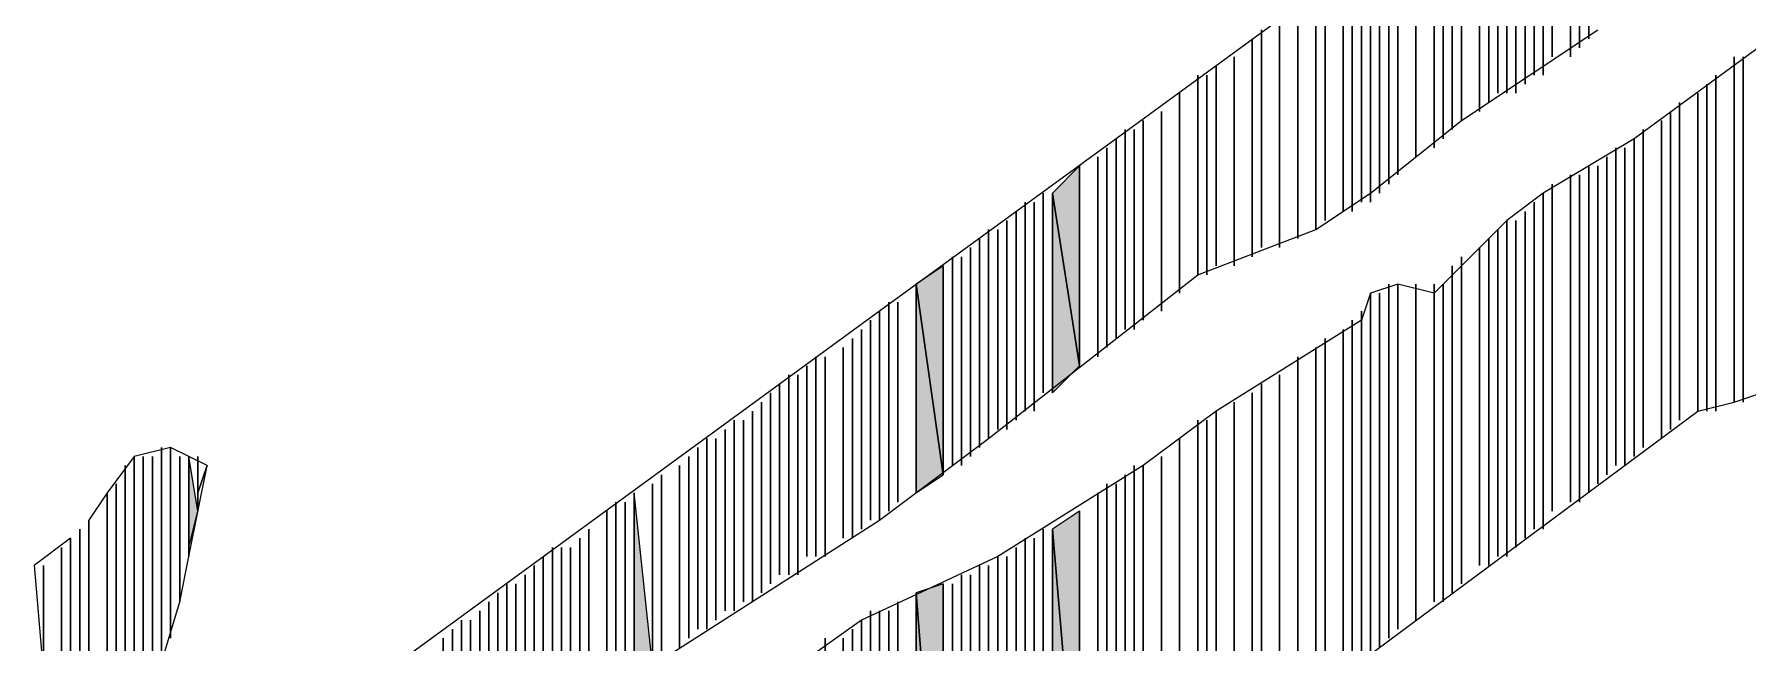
# Model space of a CAD drawing. Header units: millimetres. Extents: x -30643 to 86172, y -19411 to 63186.
# Drawn here: x 82872.1 to 83004.8, y -1629.8 to -1582.6 of the extents above; entities that cross this region are included whole.
import ezdxf

# ---------------------------------------------------------------- set-up
doc = ezdxf.new("R2010")
doc.units = ezdxf.units.MM

msp = doc.modelspace()

# ---------------------------------------------------------------- hatches: boundary and pattern name
h = msp.add_hatch(color=0)
h.dxf.hatch_style = 2
h.paths.add_polyline_path([(82953.03, -1608.29), (82953.03, -1592.81), (82950.92, -1594.92)])
h = msp.add_hatch(color=0)
h.dxf.hatch_style = 2
h.paths.add_polyline_path([(82950.92, -1610.4), (82953.03, -1608.29), (82950.92, -1594.92)])
h = msp.add_hatch(color=0)
h.dxf.hatch_style = 2
h.paths.add_polyline_path([(82942.48, -1616.74), (82942.48, -1600.55), (82940.37, -1601.96)])
h = msp.add_hatch(color=0)
h.dxf.hatch_style = 2
h.paths.add_polyline_path([(82940.37, -1618.14), (82942.48, -1616.74), (82940.37, -1601.96)])
h = msp.add_hatch(color=0)
h.dxf.hatch_style = 2
h.paths.add_polyline_path([(82881.96, -1632.92), (82881.96, -1630.11), (82881.96, -1615.33)])
h = msp.add_hatch(color=0)
h.dxf.hatch_style = 2
h.paths.add_polyline_path([(82882.66, -1629.4), (82882.66, -1626.59), (82882.66, -1614.63)])
h = msp.add_hatch(color=0)
h.dxf.hatch_style = 2
h.paths.add_polyline_path([(82883.37, -1626.59), (82883.37, -1624.48), (82883.37, -1615.33)])
h = msp.add_hatch(color=0)
h.dxf.hatch_style = 2
h.paths.add_polyline_path([(82884.07, -1622.37), (82884.77, -1619.55), (82884.07, -1615.33)])
h = msp.add_hatch(color=0)
h.dxf.hatch_style = 2
h.paths.add_polyline_path([(82918.55, -1633.62), (82919.96, -1631.51), (82918.55, -1618.14)])
h = msp.add_hatch(color=0)
h.dxf.hatch_style = 2
h.paths.add_polyline_path([(82953.03, -1645.59), (82953.03, -1619.55), (82950.92, -1620.96)])
h = msp.add_hatch(color=0)
h.dxf.hatch_style = 2
h.paths.add_polyline_path([(82950.92, -1646.99), (82953.03, -1645.59), (82950.92, -1620.96)])
h = msp.add_hatch(color=0)
h.dxf.hatch_style = 2
h.paths.add_polyline_path([(82942.48, -1652.62), (82942.48, -1625.18), (82940.37, -1625.88)])
h = msp.add_hatch(color=0)
h.dxf.hatch_style = 2
h.paths.add_polyline_path([(82940.37, -1654.03), (82942.48, -1652.62), (82940.37, -1625.88)])

# ---------------------------------------------------------------- linework, layer by layer
at = {"color": 0, "lineweight": 0}
for points in [[(82992.44, -1563.96), (82955.85, -1590.7)], [(82982.59, -1589.29), (82993.14, -1582.26)], [(83006.51, -1582.96), (82995.96, -1590.7)], [(82975.55, -1594.92), (82982.59, -1589.29)], [(82955.85, -1590.7), (82937.55, -1604.07)], [(82995.96, -1590.7), (82988.92, -1594.92)], [(82971.33, -1597.74), (82975.55, -1594.92)], [(82988.92, -1594.92), (82986.1, -1597.03)], [(82962.18, -1601.26), (82971.33, -1597.74)], [(82986.1, -1597.03), (82980.47, -1602.66)], [(82945.99, -1613.92), (82962.18, -1601.26)], [(82977.66, -1601.96), (82975.55, -1602.66)], [(82980.47, -1602.66), (82977.66, -1601.96)], [(82975.55, -1602.66), (82974.85, -1604.77)], [(82937.55, -1604.07), (82900.96, -1630.81)], [(82974.85, -1604.77), (82963.59, -1611.81)], [(83000.88, -1611.81), (83003.7, -1611.11)], [(83003.7, -1611.11), (83005.81, -1610.4)], [(82963.59, -1611.81), (82957.96, -1616.03)], [(82973.44, -1632.22), (83000.88, -1611.81)], [(82937.55, -1620.25), (82945.99, -1613.92)], [(82879.85, -1615.33), (82877.74, -1618.14)], [(82882.66, -1614.63), (82879.85, -1615.33)], [(82885.48, -1616.03), (82882.66, -1614.63)], [(82884.07, -1623.07), (82885.48, -1616.03)], [(82957.96, -1616.03), (82946.7, -1623.07)], [(82877.74, -1618.14), (82876.33, -1620.25)], [(82919.96, -1631.51), (82937.55, -1620.25)], [(82874.92, -1621.66), (82872.11, -1623.77)], [(82883.37, -1626.59), (82884.07, -1623.07)], [(82946.7, -1623.07), (82936.14, -1628)], [(82872.11, -1623.77), (82872.81, -1632.22)], [(82881.26, -1633.62), (82883.37, -1626.59)], [(82936.14, -1628), (82931.22, -1631.51)]]:
    msp.add_lwpolyline(points, dxfattribs=at)
for points in [[(82991.03, -1583.66), (82991.03, -1564.66)], [(82991.03, -1583.66), (82991.03, -1564.66)], [(82991.03, -1583.66), (82991.03, -1564.66)], [(82991.03, -1583.66), (82991.03, -1564.66)], [(82991.73, -1583.66), (82991.73, -1564.66)], [(82991.73, -1583.66), (82991.73, -1564.66)], [(82991.73, -1583.66), (82991.73, -1564.66)], [(82991.73, -1583.66), (82991.73, -1564.66)], [(82992.44, -1582.96), (82992.44, -1563.96)], [(82992.44, -1582.96), (82992.44, -1563.96)], [(82992.44, -1582.96), (82992.44, -1563.96)], [(82992.44, -1582.96), (82992.44, -1563.96)], [(82988.92, -1585.07), (82988.92, -1566.07)], [(82988.92, -1585.07), (82988.92, -1566.07)], [(82988.92, -1585.07), (82988.92, -1566.07)], [(82988.92, -1585.07), (82988.92, -1566.07)], [(82989.62, -1584.37), (82989.62, -1566.07)], [(82989.62, -1584.37), (82989.62, -1566.07)], [(82991.03, -1584.37), (82991.03, -1565.37)], [(82991.03, -1584.37), (82991.03, -1565.37)], [(82987.51, -1586.48), (82987.51, -1567.48)], [(82987.51, -1586.48), (82987.51, -1567.48)], [(82987.51, -1586.48), (82987.51, -1567.48)], [(82987.51, -1586.48), (82987.51, -1567.48)], [(82987.51, -1585.77), (82987.51, -1567.48)], [(82987.51, -1585.77), (82987.51, -1567.48)], [(82988.22, -1585.77), (82988.22, -1566.77)], [(82988.22, -1585.77), (82988.22, -1566.77)], [(82988.22, -1585.77), (82988.22, -1567.48)], [(82988.22, -1585.77), (82988.22, -1567.48)], [(82988.22, -1585.77), (82988.22, -1567.48)], [(82988.22, -1585.77), (82988.22, -1567.48)], [(82988.92, -1585.77), (82988.92, -1566.77)], [(82988.92, -1585.77), (82988.92, -1566.77)], [(82988.92, -1585.07), (82988.92, -1566.77)], [(82988.92, -1585.07), (82988.92, -1566.77)], [(82988.92, -1585.07), (82988.92, -1566.77)], [(82988.92, -1585.07), (82988.92, -1566.77)], [(82985.4, -1587.18), (82985.4, -1568.89)], [(82985.4, -1587.18), (82985.4, -1568.89)], [(82986.1, -1587.18), (82986.1, -1568.89)], [(82986.1, -1587.18), (82986.1, -1568.89)], [(82986.1, -1587.18), (82986.1, -1568.89)], [(82986.1, -1587.18), (82986.1, -1568.89)], [(82986.1, -1587.18), (82986.1, -1568.89)], [(82986.1, -1587.18), (82986.1, -1568.89)], [(82986.81, -1587.18), (82986.81, -1568.18)], [(82986.81, -1587.18), (82986.81, -1568.18)], [(82983.99, -1588.59), (82983.99, -1570.29)], [(82983.99, -1588.59), (82983.99, -1570.29)], [(82984.7, -1587.89), (82984.7, -1569.59)], [(82984.7, -1587.89), (82984.7, -1569.59)], [(82984.7, -1587.89), (82984.7, -1569.59)], [(82984.7, -1587.89), (82984.7, -1569.59)], [(82984.7, -1587.89), (82984.7, -1569.59)], [(82984.7, -1587.89), (82984.7, -1569.59)], [(82984.7, -1587.89), (82984.7, -1569.59)], [(82984.7, -1587.89), (82984.7, -1569.59)], [(82981.88, -1590), (82981.88, -1571.7)], [(82981.88, -1590), (82981.88, -1571.7)], [(82981.88, -1590), (82981.88, -1571.7)], [(82981.88, -1590), (82981.88, -1571.7)], [(82982.59, -1589.29), (82982.59, -1571)], [(82982.59, -1589.29), (82982.59, -1571)], [(82982.59, -1589.29), (82982.59, -1571)], [(82982.59, -1589.29), (82982.59, -1571)], [(82980.47, -1590.7), (82980.47, -1572.4)], [(82980.47, -1590.7), (82980.47, -1572.4)], [(82980.47, -1591.4), (82980.47, -1573.11)], [(82980.47, -1591.4), (82980.47, -1573.11)], [(82980.47, -1591.4), (82980.47, -1573.11)], [(82980.47, -1591.4), (82980.47, -1573.11)], [(82980.47, -1591.4), (82980.47, -1573.11)], [(82980.47, -1591.4), (82980.47, -1573.11)], [(82981.18, -1590.7), (82981.18, -1572.4)], [(82981.18, -1590.7), (82981.18, -1572.4)], [(82981.18, -1590.7), (82981.18, -1572.4)], [(82981.18, -1590.7), (82981.18, -1572.4)], [(82979.07, -1592.11), (82979.07, -1573.81)], [(82979.07, -1592.11), (82979.07, -1573.81)], [(82979.07, -1592.11), (82979.07, -1573.81)], [(82979.07, -1592.11), (82979.07, -1573.81)], [(82977.66, -1593.51), (82977.66, -1574.52)], [(82977.66, -1593.51), (82977.66, -1574.52)], [(82977.66, -1593.51), (82977.66, -1575.22)], [(82977.66, -1593.51), (82977.66, -1575.22)], [(82977.66, -1593.51), (82977.66, -1575.22)], [(82977.66, -1593.51), (82977.66, -1575.22)], [(82974.85, -1595.63), (82974.85, -1576.63)], [(82974.85, -1595.63), (82974.85, -1576.63)], [(82975.55, -1594.92), (82975.55, -1575.92)], [(82975.55, -1594.92), (82975.55, -1575.92)], [(82975.55, -1594.92), (82975.55, -1575.92)], [(82975.55, -1594.92), (82975.55, -1575.92)], [(82975.55, -1595.63), (82975.55, -1576.63)], [(82975.55, -1595.63), (82975.55, -1576.63)], [(82975.55, -1594.92), (82975.55, -1576.63)], [(82975.55, -1594.92), (82975.55, -1576.63)], [(82975.55, -1594.92), (82975.55, -1576.63)], [(82975.55, -1594.92), (82975.55, -1576.63)], [(82976.25, -1594.92), (82976.25, -1575.92)], [(82976.25, -1594.92), (82976.25, -1575.92)], [(82976.25, -1594.22), (82976.25, -1575.92)], [(82976.25, -1594.22), (82976.25, -1575.92)], [(82976.25, -1594.22), (82976.25, -1575.92)], [(82976.25, -1594.22), (82976.25, -1575.92)], [(82976.96, -1594.22), (82976.96, -1575.92)], [(82976.96, -1594.22), (82976.96, -1575.92)], [(82976.96, -1594.22), (82976.96, -1575.92)], [(82976.96, -1594.22), (82976.96, -1575.92)], [(82973.44, -1596.33), (82973.44, -1578.03)], [(82973.44, -1596.33), (82973.44, -1578.03)], [(82973.44, -1596.33), (82973.44, -1578.03)], [(82973.44, -1596.33), (82973.44, -1578.03)], [(82974.14, -1596.33), (82974.14, -1577.33)], [(82974.14, -1596.33), (82974.14, -1577.33)], [(82974.14, -1596.33), (82974.14, -1578.03)], [(82974.14, -1596.33), (82974.14, -1578.03)], [(82974.85, -1595.63), (82974.85, -1577.33)], [(82974.85, -1595.63), (82974.85, -1577.33)], [(82971.33, -1597.74), (82971.33, -1579.44)], [(82971.33, -1597.74), (82971.33, -1579.44)], [(82972.03, -1597.03), (82972.03, -1578.74)], [(82972.03, -1597.03), (82972.03, -1578.74)], [(82969.92, -1598.44), (82969.92, -1580.14)], [(82969.92, -1598.44), (82969.92, -1580.14)], [(82969.92, -1598.44), (82969.92, -1580.85)], [(82969.92, -1598.44), (82969.92, -1580.85)], [(82967.1, -1599.14), (82967.1, -1582.26)], [(82967.1, -1599.14), (82967.1, -1582.26)], [(82968.51, -1599.14), (82968.51, -1581.55)], [(82968.51, -1599.14), (82968.51, -1581.55)], [(82966.4, -1599.85), (82966.4, -1582.96)], [(82966.4, -1599.85), (82966.4, -1582.96)], [(82967.1, -1599.14), (82967.1, -1582.96)], [(82967.1, -1599.14), (82967.1, -1582.96)], [(82963.59, -1600.55), (82963.59, -1585.07)], [(82963.59, -1600.55), (82963.59, -1585.07)], [(82963.59, -1600.55), (82963.59, -1585.07)], [(82963.59, -1600.55), (82963.59, -1585.07)], [(82964.99, -1600.55), (82964.99, -1584.37)], [(82964.99, -1600.55), (82964.99, -1584.37)], [(82964.99, -1599.85), (82964.99, -1584.37)], [(82964.99, -1599.85), (82964.99, -1584.37)], [(83003.7, -1611.11), (83003.7, -1584.37)], [(83003.7, -1611.11), (83003.7, -1584.37)], [(83004.4, -1611.11), (83004.4, -1584.37)], [(83004.4, -1611.11), (83004.4, -1584.37)], [(82962.18, -1601.26), (82962.18, -1585.77)], [(82962.18, -1601.26), (82962.18, -1585.77)], [(82962.88, -1601.26), (82962.88, -1585.77)], [(82962.88, -1601.26), (82962.88, -1585.77)], [(82962.88, -1601.26), (82962.88, -1585.77)], [(82962.88, -1601.26), (82962.88, -1585.77)], [(83002.29, -1611.81), (83002.29, -1585.77)], [(83002.29, -1611.81), (83002.29, -1585.77)], [(83002.29, -1611.81), (83002.29, -1585.77)], [(83002.29, -1611.81), (83002.29, -1585.77)], [(83002.29, -1611.81), (83002.29, -1585.77)], [(83002.29, -1611.81), (83002.29, -1585.77)], [(83002.29, -1611.81), (83002.29, -1585.77)], [(83002.29, -1611.81), (83002.29, -1585.77)], [(83002.29, -1611.81), (83002.29, -1585.77)], [(83002.29, -1611.81), (83002.29, -1585.77)], [(82960.77, -1602.66), (82960.77, -1587.18)], [(82960.77, -1602.66), (82960.77, -1587.18)], [(82960.77, -1602.66), (82960.77, -1587.18)], [(82960.77, -1602.66), (82960.77, -1587.18)], [(83000.88, -1611.81), (83000.88, -1587.18)], [(83000.88, -1611.81), (83000.88, -1587.18)], [(83000.88, -1611.81), (83000.88, -1587.18)], [(83000.88, -1611.81), (83000.88, -1587.18)], [(83001.59, -1611.81), (83001.59, -1586.48)], [(83001.59, -1611.81), (83001.59, -1586.48)], [(83001.59, -1611.81), (83001.59, -1586.48)], [(83001.59, -1611.81), (83001.59, -1586.48)], [(82959.36, -1604.07), (82959.36, -1588.59)], [(82959.36, -1604.07), (82959.36, -1588.59)], [(82959.36, -1604.07), (82959.36, -1588.59)], [(82959.36, -1604.07), (82959.36, -1588.59)], [(82998.77, -1613.22), (82998.77, -1588.59)], [(82998.77, -1613.22), (82998.77, -1588.59)], [(82998.77, -1613.22), (82998.77, -1588.59)], [(82998.77, -1613.22), (82998.77, -1588.59)], [(82999.47, -1612.51), (82999.47, -1587.89)], [(82999.47, -1612.51), (82999.47, -1587.89)], [(82956.55, -1605.48), (82956.55, -1590)], [(82956.55, -1605.48), (82956.55, -1590)], [(82957.25, -1605.48), (82957.25, -1590)], [(82957.25, -1605.48), (82957.25, -1590)], [(82957.25, -1604.77), (82957.25, -1590)], [(82957.25, -1604.77), (82957.25, -1590)], [(82957.96, -1604.77), (82957.96, -1589.29)], [(82957.96, -1604.77), (82957.96, -1589.29)], [(82957.96, -1604.77), (82957.96, -1589.29)], [(82957.96, -1604.77), (82957.96, -1589.29)], [(82996.66, -1614.63), (82996.66, -1590)], [(82996.66, -1614.63), (82996.66, -1590)], [(82998.07, -1613.92), (82998.07, -1589.29)], [(82998.07, -1613.92), (82998.07, -1589.29)], [(82998.07, -1613.92), (82998.07, -1589.29)], [(82998.07, -1613.92), (82998.07, -1589.29)], [(82955.14, -1606.88), (82955.14, -1591.4)], [(82955.14, -1606.88), (82955.14, -1591.4)], [(82955.85, -1606.18), (82955.85, -1590.7)], [(82955.85, -1606.18), (82955.85, -1590.7)], [(82994.55, -1616.03), (82994.55, -1591.4)], [(82994.55, -1616.03), (82994.55, -1591.4)], [(82995.25, -1616.03), (82995.25, -1591.4)], [(82995.25, -1616.03), (82995.25, -1591.4)], [(82995.96, -1615.33), (82995.96, -1590.7)], [(82995.96, -1615.33), (82995.96, -1590.7)], [(82995.96, -1615.33), (82995.96, -1591.4)], [(82995.96, -1615.33), (82995.96, -1591.4)], [(82996.66, -1614.63), (82996.66, -1590.7)], [(82996.66, -1614.63), (82996.66, -1590.7)], [(82996.66, -1614.63), (82996.66, -1590.7)], [(82996.66, -1614.63), (82996.66, -1590.7)], [(82953.03, -1608.29), (82953.03, -1592.81), (82950.92, -1594.92)], [(82953.03, -1608.29), (82953.03, -1592.81)], [(82954.44, -1607.59), (82954.44, -1592.11)], [(82954.44, -1607.59), (82954.44, -1592.11)], [(82992.44, -1618.14), (82992.44, -1592.81)], [(82992.44, -1618.14), (82992.44, -1592.81)], [(82993.14, -1617.44), (82993.14, -1592.81)], [(82993.14, -1617.44), (82993.14, -1592.81)], [(82993.84, -1616.74), (82993.84, -1592.11)], [(82993.84, -1616.74), (82993.84, -1592.11)], [(82989.62, -1619.55), (82989.62, -1594.22)], [(82989.62, -1619.55), (82989.62, -1594.22)], [(82991.03, -1618.85), (82991.03, -1593.51)], [(82991.03, -1618.85), (82991.03, -1593.51)], [(82991.03, -1618.85), (82991.03, -1593.51)], [(82991.03, -1618.85), (82991.03, -1593.51)], [(82991.03, -1618.85), (82991.03, -1594.22)], [(82991.03, -1618.85), (82991.03, -1594.22)], [(82991.73, -1618.85), (82991.73, -1593.51)], [(82991.73, -1618.85), (82991.73, -1593.51)], [(82991.73, -1618.14), (82991.73, -1593.51)], [(82991.73, -1618.14), (82991.73, -1593.51)], [(82992.44, -1618.14), (82992.44, -1593.51)], [(82992.44, -1618.14), (82992.44, -1593.51)], [(82948.81, -1611.81), (82948.81, -1595.63)], [(82948.81, -1611.81), (82948.81, -1595.63)], [(82949.51, -1611.81), (82949.51, -1595.63)], [(82949.51, -1611.81), (82949.51, -1595.63)], [(82949.51, -1611.11), (82949.51, -1595.63)], [(82949.51, -1611.11), (82949.51, -1595.63)], [(82949.51, -1611.11), (82949.51, -1595.63)], [(82949.51, -1611.11), (82949.51, -1595.63)], [(82949.51, -1611.11), (82949.51, -1595.63)], [(82949.51, -1611.11), (82949.51, -1595.63)], [(82950.22, -1610.4), (82950.22, -1594.92)], [(82950.22, -1610.4), (82950.22, -1594.92)], [(82950.92, -1610.4), (82950.92, -1594.92)], [(82950.92, -1610.4), (82953.03, -1608.29), (82950.92, -1594.92)], [(82988.22, -1620.96), (82988.22, -1595.63)], [(82988.22, -1620.96), (82988.22, -1595.63)], [(82988.22, -1620.96), (82988.22, -1595.63)], [(82988.22, -1620.96), (82988.22, -1595.63)], [(82988.22, -1620.96), (82988.22, -1595.63)], [(82988.22, -1620.96), (82988.22, -1595.63)], [(82988.92, -1620.25), (82988.92, -1594.92)], [(82988.92, -1620.25), (82988.92, -1594.92)], [(82988.92, -1620.25), (82988.92, -1594.92)], [(82988.92, -1620.25), (82988.92, -1594.92)], [(82988.92, -1620.25), (82988.92, -1594.92)], [(82988.92, -1620.25), (82988.92, -1594.92)], [(82988.92, -1620.25), (82988.92, -1594.92)], [(82988.92, -1620.25), (82988.92, -1594.92)], [(82988.92, -1620.96), (82988.92, -1595.63)], [(82988.92, -1620.96), (82988.92, -1595.63)], [(82948.11, -1612.51), (82948.11, -1596.33)], [(82948.11, -1612.51), (82948.11, -1596.33)], [(82948.81, -1611.81), (82948.81, -1596.33)], [(82948.81, -1611.81), (82948.81, -1596.33)], [(82987.51, -1621.66), (82987.51, -1596.33)], [(82987.51, -1621.66), (82987.51, -1596.33)], [(82987.51, -1621.66), (82987.51, -1596.33)], [(82987.51, -1621.66), (82987.51, -1596.33)], [(82987.51, -1621.66), (82987.51, -1596.33)], [(82987.51, -1621.66), (82987.51, -1596.33)], [(82945.99, -1613.92), (82945.99, -1597.74)], [(82945.99, -1613.92), (82945.99, -1597.74)], [(82946.7, -1613.22), (82946.7, -1597.74)], [(82946.7, -1613.22), (82946.7, -1597.74)], [(82947.4, -1613.22), (82947.4, -1597.03)], [(82947.4, -1613.22), (82947.4, -1597.03)], [(82947.4, -1613.22), (82947.4, -1597.03)], [(82947.4, -1613.22), (82947.4, -1597.03)], [(82947.4, -1612.51), (82947.4, -1597.03)], [(82947.4, -1612.51), (82947.4, -1597.03)], [(82985.4, -1623.07), (82985.4, -1597.74)], [(82985.4, -1623.07), (82985.4, -1597.74)], [(82986.1, -1622.37), (82986.1, -1597.03)], [(82986.1, -1622.37), (82986.1, -1597.03)], [(82986.1, -1622.37), (82986.1, -1597.03)], [(82986.1, -1622.37), (82986.1, -1597.03)], [(82986.1, -1623.07), (82986.1, -1597.74)], [(82986.1, -1623.07), (82986.1, -1597.74)], [(82986.81, -1622.37), (82986.81, -1597.03)], [(82986.81, -1622.37), (82986.81, -1597.03)], [(82944.59, -1615.33), (82944.59, -1599.14)], [(82944.59, -1615.33), (82944.59, -1599.14)], [(82944.59, -1615.33), (82944.59, -1599.14)], [(82944.59, -1615.33), (82944.59, -1599.14)], [(82945.29, -1614.63), (82945.29, -1598.44)], [(82945.29, -1614.63), (82945.29, -1598.44)], [(82945.99, -1613.92), (82945.99, -1598.44)], [(82945.99, -1613.92), (82945.99, -1598.44)], [(82983.99, -1623.77), (82983.99, -1599.14)], [(82983.99, -1623.77), (82983.99, -1599.14)], [(82984.7, -1623.77), (82984.7, -1598.44)], [(82984.7, -1623.77), (82984.7, -1598.44)], [(82984.7, -1623.77), (82984.7, -1598.44)], [(82984.7, -1623.77), (82984.7, -1598.44)], [(82984.7, -1623.77), (82984.7, -1598.44)], [(82984.7, -1623.77), (82984.7, -1598.44)], [(82984.7, -1623.07), (82984.7, -1598.44)], [(82984.7, -1623.07), (82984.7, -1598.44)], [(82942.48, -1616.74), (82942.48, -1600.55), (82940.37, -1601.96)], [(82942.48, -1616.74), (82942.48, -1600.55)], [(82943.18, -1616.03), (82943.18, -1599.85)], [(82943.18, -1616.03), (82943.18, -1599.85)], [(82943.18, -1616.03), (82943.18, -1600.55)], [(82943.18, -1616.03), (82943.18, -1600.55)], [(82943.18, -1616.03), (82943.18, -1600.55)], [(82943.18, -1616.03), (82943.18, -1600.55)], [(82943.88, -1616.03), (82943.88, -1599.85)], [(82943.88, -1616.03), (82943.88, -1599.85)], [(82943.88, -1615.33), (82943.88, -1599.85)], [(82943.88, -1615.33), (82943.88, -1599.85)], [(82981.88, -1625.18), (82981.88, -1600.55)], [(82981.88, -1625.18), (82981.88, -1600.55)], [(82982.59, -1625.18), (82982.59, -1599.85)], [(82982.59, -1625.18), (82982.59, -1599.85)], [(82982.59, -1625.18), (82982.59, -1599.85)], [(82982.59, -1625.18), (82982.59, -1599.85)], [(82940.37, -1618.14), (82940.37, -1601.96)], [(82940.37, -1618.14), (82940.37, -1601.96)], [(82940.37, -1618.14), (82940.37, -1601.96)], [(82940.37, -1618.14), (82942.48, -1616.74), (82940.37, -1601.96)], [(82976.96, -1629.4), (82976.96, -1601.96)], [(82976.96, -1629.4), (82976.96, -1601.96)], [(82977.66, -1628.7), (82977.66, -1601.96)], [(82977.66, -1628.7), (82977.66, -1601.96)], [(82977.66, -1628.7), (82977.66, -1601.96)], [(82977.66, -1628.7), (82977.66, -1601.96)], [(82977.66, -1628.7), (82977.66, -1601.96)], [(82977.66, -1628.7), (82977.66, -1601.96)], [(82979.07, -1628), (82979.07, -1601.96)], [(82979.07, -1628), (82979.07, -1601.96)], [(82979.07, -1627.29), (82979.07, -1601.96)], [(82979.07, -1627.29), (82979.07, -1601.96)], [(82980.47, -1626.59), (82980.47, -1601.96)], [(82980.47, -1626.59), (82980.47, -1601.96)], [(82980.47, -1626.59), (82980.47, -1601.96)], [(82980.47, -1626.59), (82980.47, -1601.96)], [(82980.47, -1626.59), (82980.47, -1601.96)], [(82980.47, -1626.59), (82980.47, -1601.96)], [(82981.18, -1626.59), (82981.18, -1601.96)], [(82981.18, -1626.59), (82981.18, -1601.96)], [(82981.18, -1626.59), (82981.18, -1601.96)], [(82981.18, -1626.59), (82981.18, -1601.96)], [(82981.88, -1625.88), (82981.88, -1601.26)], [(82981.88, -1625.88), (82981.88, -1601.26)], [(82938.25, -1619.55), (82938.25, -1603.37)], [(82938.25, -1619.55), (82938.25, -1603.37)], [(82938.96, -1618.85), (82938.96, -1603.37)], [(82938.96, -1618.85), (82938.96, -1603.37)], [(82940.37, -1618.14), (82940.37, -1602.66)], [(82940.37, -1618.14), (82940.37, -1602.66)], [(82975.55, -1630.11), (82975.55, -1602.66)], [(82975.55, -1630.11), (82975.55, -1602.66)], [(82975.55, -1630.11), (82975.55, -1602.66)], [(82975.55, -1630.11), (82975.55, -1602.66)], [(82975.55, -1630.81), (82975.55, -1603.37)], [(82975.55, -1630.81), (82975.55, -1603.37)], [(82975.55, -1630.11), (82975.55, -1603.37)], [(82975.55, -1630.11), (82975.55, -1603.37)], [(82976.25, -1630.11), (82976.25, -1602.66)], [(82976.25, -1630.11), (82976.25, -1602.66)], [(82976.25, -1630.11), (82976.25, -1602.66)], [(82976.25, -1630.11), (82976.25, -1602.66)], [(82976.25, -1629.4), (82976.25, -1602.66)], [(82976.25, -1629.4), (82976.25, -1602.66)], [(82976.96, -1629.4), (82976.96, -1602.66)], [(82976.96, -1629.4), (82976.96, -1602.66)], [(82980.47, -1626.59), (82980.47, -1602.66)], [(82980.47, -1626.59), (82980.47, -1602.66)], [(82936.85, -1620.25), (82936.85, -1604.77)], [(82936.85, -1620.25), (82936.85, -1604.77)], [(82937.55, -1620.25), (82937.55, -1604.07)], [(82937.55, -1620.25), (82937.55, -1604.07)], [(82937.55, -1619.55), (82937.55, -1604.07)], [(82937.55, -1619.55), (82937.55, -1604.07)], [(82937.55, -1620.25), (82937.55, -1604.77)], [(82937.55, -1620.25), (82937.55, -1604.77)], [(82974.14, -1631.51), (82974.14, -1604.77)], [(82974.14, -1631.51), (82974.14, -1604.77)], [(82974.85, -1630.81), (82974.85, -1604.07)], [(82974.85, -1630.81), (82974.85, -1604.07)], [(82974.85, -1630.81), (82974.85, -1604.77)], [(82974.85, -1630.81), (82974.85, -1604.77)], [(82975.55, -1630.81), (82975.55, -1604.07)], [(82975.55, -1630.81), (82975.55, -1604.07)], [(82935.44, -1621.66), (82935.44, -1606.18)], [(82935.44, -1621.66), (82935.44, -1606.18)], [(82935.44, -1621.66), (82935.44, -1606.18)], [(82935.44, -1621.66), (82935.44, -1606.18)], [(82936.14, -1620.96), (82936.14, -1605.48)], [(82936.14, -1620.96), (82936.14, -1605.48)], [(82972.03, -1632.92), (82972.03, -1606.18)], [(82972.03, -1632.92), (82972.03, -1606.18)], [(82973.44, -1632.22), (82973.44, -1605.48)], [(82973.44, -1632.22), (82973.44, -1605.48)], [(82973.44, -1631.51), (82973.44, -1605.48)], [(82973.44, -1631.51), (82973.44, -1605.48)], [(82974.14, -1631.51), (82974.14, -1605.48)], [(82974.14, -1631.51), (82974.14, -1605.48)], [(82932.62, -1623.07), (82932.62, -1607.59)], [(82932.62, -1623.07), (82932.62, -1607.59)], [(82933.33, -1623.07), (82933.33, -1607.59)], [(82933.33, -1623.07), (82933.33, -1607.59)], [(82933.33, -1622.37), (82933.33, -1607.59)], [(82933.33, -1622.37), (82933.33, -1607.59)], [(82933.33, -1622.37), (82933.33, -1607.59)], [(82933.33, -1622.37), (82933.33, -1607.59)], [(82934.74, -1621.66), (82934.74, -1606.88)], [(82934.74, -1621.66), (82934.74, -1606.88)], [(82969.92, -1634.33), (82969.92, -1607.59)], [(82969.92, -1634.33), (82969.92, -1607.59)], [(82969.92, -1634.33), (82969.92, -1607.59)], [(82969.92, -1634.33), (82969.92, -1607.59)], [(82971.33, -1633.62), (82971.33, -1606.88)], [(82971.33, -1633.62), (82971.33, -1606.88)], [(82931.92, -1623.07), (82931.92, -1608.29)], [(82931.92, -1623.07), (82931.92, -1608.29)], [(82929.81, -1624.48), (82929.81, -1609.7)], [(82929.81, -1624.48), (82929.81, -1609.7)], [(82930.51, -1624.48), (82930.51, -1609)], [(82930.51, -1624.48), (82930.51, -1609)], [(82930.51, -1624.48), (82930.51, -1609.7)], [(82930.51, -1624.48), (82930.51, -1609.7)], [(82930.51, -1624.48), (82930.51, -1609.7)], [(82930.51, -1624.48), (82930.51, -1609.7)], [(82930.51, -1624.48), (82930.51, -1609.7)], [(82930.51, -1624.48), (82930.51, -1609.7)], [(82930.51, -1624.48), (82930.51, -1609.7)], [(82930.51, -1624.48), (82930.51, -1609.7)], [(82931.22, -1624.48), (82931.22, -1609)], [(82931.22, -1624.48), (82931.22, -1609)], [(82931.22, -1623.77), (82931.22, -1609)], [(82931.22, -1623.77), (82931.22, -1609)], [(82931.22, -1623.77), (82931.22, -1609)], [(82931.22, -1623.77), (82931.22, -1609)], [(82931.22, -1623.77), (82931.22, -1609)], [(82931.22, -1623.77), (82931.22, -1609)], [(82931.22, -1623.77), (82931.22, -1609)], [(82931.22, -1623.77), (82931.22, -1609)], [(82967.1, -1636.44), (82967.1, -1609.7)], [(82967.1, -1636.44), (82967.1, -1609.7)], [(82967.1, -1636.44), (82967.1, -1609.7)], [(82967.1, -1636.44), (82967.1, -1609.7)], [(82968.51, -1635.03), (82968.51, -1609)], [(82968.51, -1635.03), (82968.51, -1609)], [(82928.4, -1625.88), (82928.4, -1611.11)], [(82928.4, -1625.88), (82928.4, -1611.11)], [(82929.11, -1625.18), (82929.11, -1610.4)], [(82929.11, -1625.18), (82929.11, -1610.4)], [(82929.11, -1625.18), (82929.11, -1610.4)], [(82929.11, -1625.18), (82929.11, -1610.4)], [(82964.99, -1637.85), (82964.99, -1611.11)], [(82964.99, -1637.85), (82964.99, -1611.11)], [(82964.99, -1637.85), (82964.99, -1611.11)], [(82964.99, -1637.85), (82964.99, -1611.11)], [(82966.4, -1637.14), (82966.4, -1610.4)], [(82966.4, -1637.14), (82966.4, -1610.4)], [(82926.29, -1627.29), (82926.29, -1612.51)], [(82926.29, -1627.29), (82926.29, -1612.51)], [(82926.29, -1627.29), (82926.29, -1612.51)], [(82926.29, -1627.29), (82926.29, -1612.51)], [(82927, -1626.59), (82927, -1612.51)], [(82927, -1626.59), (82927, -1612.51)], [(82927, -1626.59), (82927, -1612.51)], [(82927, -1626.59), (82927, -1612.51)], [(82927, -1626.59), (82927, -1612.51)], [(82927, -1626.59), (82927, -1612.51)], [(82927.7, -1626.59), (82927.7, -1611.81)], [(82927.7, -1626.59), (82927.7, -1611.81)], [(82962.18, -1639.25), (82962.18, -1612.51)], [(82962.18, -1639.25), (82962.18, -1612.51)], [(82962.88, -1639.25), (82962.88, -1612.51)], [(82962.88, -1639.25), (82962.88, -1612.51)], [(82962.88, -1639.25), (82962.88, -1612.51)], [(82962.88, -1639.25), (82962.88, -1612.51)], [(82963.59, -1638.55), (82963.59, -1611.81)], [(82963.59, -1638.55), (82963.59, -1611.81)], [(82963.59, -1638.55), (82963.59, -1612.51)], [(82963.59, -1638.55), (82963.59, -1612.51)], [(82924.18, -1628.7), (82924.18, -1613.92)], [(82924.18, -1628.7), (82924.18, -1613.92)], [(82924.18, -1628.7), (82924.18, -1613.92)], [(82924.18, -1628.7), (82924.18, -1613.92)], [(82924.18, -1628.7), (82924.18, -1613.92)], [(82924.18, -1628.7), (82924.18, -1613.92)], [(82924.18, -1628), (82924.18, -1613.92)], [(82924.18, -1628), (82924.18, -1613.92)], [(82924.88, -1628), (82924.88, -1613.92)], [(82924.88, -1628), (82924.88, -1613.92)], [(82924.88, -1628), (82924.88, -1613.92)], [(82924.88, -1628), (82924.88, -1613.92)], [(82925.59, -1627.29), (82925.59, -1613.22)], [(82925.59, -1627.29), (82925.59, -1613.22)], [(82960.77, -1640.66), (82960.77, -1613.92)], [(82960.77, -1640.66), (82960.77, -1613.92)], [(82960.77, -1640.66), (82960.77, -1613.92)], [(82960.77, -1640.66), (82960.77, -1613.92)], [(82879.85, -1635.03), (82879.85, -1615.33)], [(82879.85, -1635.03), (82879.85, -1615.33)], [(82879.85, -1635.03), (82879.85, -1615.33)], [(82879.85, -1635.03), (82879.85, -1615.33)], [(82879.85, -1635.03), (82879.85, -1615.33)], [(82879.85, -1635.03), (82879.85, -1615.33)], [(82880.55, -1634.33), (82880.55, -1615.33)], [(82880.55, -1634.33), (82880.55, -1615.33)], [(82880.55, -1634.33), (82880.55, -1615.33)], [(82880.55, -1634.33), (82880.55, -1615.33)], [(82880.55, -1634.33), (82880.55, -1615.33)], [(82880.55, -1634.33), (82880.55, -1615.33)], [(82881.26, -1633.62), (82881.26, -1615.33)], [(82881.26, -1633.62), (82881.26, -1615.33)], [(82881.26, -1633.62), (82881.26, -1615.33)], [(82881.26, -1633.62), (82881.26, -1615.33)], [(82881.26, -1633.62), (82881.26, -1615.33)], [(82881.26, -1633.62), (82881.26, -1615.33)], [(82881.96, -1630.11), (82881.96, -1614.63)], [(82881.96, -1630.11), (82881.96, -1614.63)], [(82881.96, -1632.92), (82881.96, -1615.33)], [(82881.96, -1632.92), (82881.96, -1630.11), (82881.96, -1615.33)], [(82882.66, -1629.4), (82882.66, -1614.63)], [(82882.66, -1629.4), (82882.66, -1626.59), (82882.66, -1614.63)], [(82882.66, -1626.59), (82882.66, -1615.33)], [(82882.66, -1626.59), (82882.66, -1615.33)], [(82883.37, -1626.59), (82883.37, -1615.33)], [(82883.37, -1626.59), (82883.37, -1624.48), (82883.37, -1615.33)], [(82883.37, -1624.48), (82883.37, -1615.33)], [(82883.37, -1624.48), (82883.37, -1615.33)], [(82884.07, -1623.07), (82884.07, -1615.33)], [(82884.07, -1623.07), (82884.07, -1615.33)], [(82884.07, -1623.07), (82884.07, -1615.33)], [(82884.07, -1623.07), (82884.07, -1615.33)], [(82884.07, -1622.37), (82884.07, -1615.33)], [(82884.07, -1622.37), (82884.77, -1619.55), (82884.07, -1615.33)], [(82884.77, -1619.55), (82884.77, -1615.33)], [(82884.77, -1619.55), (82884.77, -1615.33)], [(82884.77, -1618.14), (82884.77, -1615.33)], [(82922.77, -1629.4), (82922.77, -1615.33)], [(82922.77, -1629.4), (82922.77, -1615.33)], [(82923.48, -1628.7), (82923.48, -1614.63)], [(82923.48, -1628.7), (82923.48, -1614.63)], [(82923.48, -1628.7), (82923.48, -1614.63)], [(82923.48, -1628.7), (82923.48, -1614.63)], [(82924.18, -1628.7), (82924.18, -1614.63)], [(82924.18, -1628.7), (82924.18, -1614.63)], [(82959.36, -1642.07), (82959.36, -1615.33)], [(82959.36, -1642.07), (82959.36, -1615.33)], [(82959.36, -1642.07), (82959.36, -1615.33)], [(82959.36, -1642.07), (82959.36, -1615.33)], [(82879.15, -1635.74), (82879.15, -1616.03)], [(82879.15, -1635.74), (82879.15, -1616.03)], [(82879.15, -1635.74), (82879.15, -1616.74)], [(82879.15, -1635.74), (82879.15, -1616.74)], [(82884.77, -1618.14), (82885.48, -1616.03)], [(82920.66, -1630.81), (82920.66, -1616.74)], [(82920.66, -1630.81), (82920.66, -1616.74)], [(82920.66, -1630.81), (82920.66, -1616.74)], [(82920.66, -1630.81), (82920.66, -1616.74)], [(82922.07, -1630.11), (82922.07, -1616.03)], [(82922.07, -1630.11), (82922.07, -1616.03)], [(82956.55, -1643.48), (82956.55, -1616.74)], [(82956.55, -1643.48), (82956.55, -1616.74)], [(82957.25, -1642.77), (82957.25, -1616.03)], [(82957.25, -1642.77), (82957.25, -1616.03)], [(82957.25, -1643.48), (82957.25, -1616.74)], [(82957.25, -1643.48), (82957.25, -1616.74)], [(82957.96, -1642.77), (82957.96, -1616.03)], [(82957.96, -1642.77), (82957.96, -1616.03)], [(82957.96, -1642.77), (82957.96, -1616.03)], [(82957.96, -1642.77), (82957.96, -1616.03)], [(82877.74, -1639.25), (82877.74, -1618.14)], [(82877.74, -1639.25), (82877.74, -1618.14)], [(82877.74, -1637.85), (82877.74, -1618.14)], [(82877.74, -1637.85), (82877.74, -1618.14)], [(82878.44, -1636.44), (82878.44, -1617.44)], [(82878.44, -1636.44), (82878.44, -1617.44)], [(82878.44, -1637.85), (82878.44, -1618.14)], [(82878.44, -1637.85), (82878.44, -1618.14)], [(82918.55, -1633.62), (82918.55, -1618.14)], [(82918.55, -1633.62), (82918.55, -1618.14)], [(82918.55, -1633.62), (82918.55, -1618.14)], [(82918.55, -1633.62), (82918.55, -1618.14)], [(82918.55, -1633.62), (82918.55, -1618.14)], [(82918.55, -1633.62), (82919.96, -1631.51), (82918.55, -1618.14)], [(82919.96, -1631.51), (82919.96, -1617.44)], [(82919.96, -1631.51), (82919.96, -1617.44)], [(82919.96, -1631.51), (82919.96, -1617.44)], [(82919.96, -1631.51), (82919.96, -1617.44)], [(82919.96, -1630.81), (82919.96, -1617.44)], [(82919.96, -1630.81), (82919.96, -1617.44)], [(82954.44, -1644.88), (82954.44, -1618.14)], [(82954.44, -1644.88), (82954.44, -1618.14)], [(82955.14, -1644.18), (82955.14, -1617.44)], [(82955.14, -1644.18), (82955.14, -1617.44)], [(82955.85, -1644.18), (82955.85, -1617.44)], [(82955.85, -1644.18), (82955.85, -1617.44)], [(82877.74, -1686.4), (82877.74, -1618.85)], [(82877.74, -1639.25), (82877.74, -1618.85)], [(82916.44, -1634.33), (82916.44, -1619.55)], [(82916.44, -1634.33), (82916.44, -1619.55)], [(82916.44, -1634.33), (82916.44, -1619.55)], [(82916.44, -1634.33), (82916.44, -1619.55)], [(82917.14, -1633.62), (82917.14, -1618.85)], [(82917.14, -1633.62), (82917.14, -1618.85)], [(82917.14, -1633.62), (82917.14, -1619.55)], [(82917.14, -1633.62), (82917.14, -1619.55)], [(82917.85, -1633.62), (82917.85, -1618.85)], [(82917.85, -1633.62), (82917.85, -1618.85)], [(82953.03, -1645.59), (82953.03, -1619.55), (82950.92, -1620.96)], [(82953.03, -1645.59), (82953.03, -1619.55)], [(82876.33, -1686.4), (82876.33, -1620.25)], [(82876.33, -1686.4), (82876.33, -1620.25)], [(82874.92, -1686.4), (82874.92, -1621.66)], [(82874.92, -1686.4), (82874.92, -1621.66)], [(82875.63, -1686.4), (82875.63, -1620.96)], [(82875.63, -1686.4), (82875.63, -1620.96)], [(82914.33, -1633.62), (82914.33, -1621.66)], [(82914.33, -1633.62), (82914.33, -1621.66)], [(82915.03, -1633.62), (82915.03, -1620.96)], [(82915.03, -1633.62), (82915.03, -1620.96)], [(82915.03, -1633.62), (82915.03, -1620.96)], [(82915.03, -1633.62), (82915.03, -1620.96)], [(82948.81, -1648.4), (82948.81, -1621.66)], [(82948.81, -1648.4), (82948.81, -1621.66)], [(82949.51, -1648.4), (82949.51, -1621.66)], [(82949.51, -1648.4), (82949.51, -1621.66)], [(82949.51, -1647.7), (82949.51, -1621.66)], [(82949.51, -1647.7), (82949.51, -1621.66)], [(82949.51, -1647.7), (82949.51, -1621.66)], [(82949.51, -1647.7), (82949.51, -1621.66)], [(82949.51, -1647.7), (82949.51, -1621.66)], [(82949.51, -1647.7), (82949.51, -1621.66)], [(82950.22, -1647.7), (82950.22, -1620.96)], [(82950.22, -1647.7), (82950.22, -1620.96)], [(82950.92, -1646.99), (82950.92, -1620.96)], [(82950.92, -1646.99), (82953.03, -1645.59), (82950.92, -1620.96)], [(82874.22, -1686.4), (82874.22, -1622.37)], [(82874.22, -1686.4), (82874.22, -1622.37)], [(82911.51, -1635.74), (82911.51, -1623.07)], [(82911.51, -1635.74), (82911.51, -1623.07)], [(82912.22, -1635.03), (82912.22, -1622.37)], [(82912.22, -1635.03), (82912.22, -1622.37)], [(82912.22, -1635.03), (82912.22, -1623.07)], [(82912.22, -1635.03), (82912.22, -1623.07)], [(82912.92, -1635.03), (82912.92, -1622.37)], [(82912.92, -1635.03), (82912.92, -1622.37)], [(82912.92, -1635.03), (82912.92, -1622.37)], [(82912.92, -1635.03), (82912.92, -1622.37)], [(82912.92, -1635.03), (82912.92, -1622.37)], [(82912.92, -1635.03), (82912.92, -1622.37)], [(82912.92, -1635.03), (82912.92, -1622.37)], [(82912.92, -1635.03), (82912.92, -1622.37)], [(82912.92, -1635.03), (82912.92, -1622.37)], [(82912.92, -1635.03), (82912.92, -1622.37)], [(82913.63, -1634.33), (82913.63, -1622.37)], [(82913.63, -1634.33), (82913.63, -1622.37)], [(82946.7, -1649.81), (82946.7, -1623.07)], [(82946.7, -1649.81), (82946.7, -1623.07)], [(82947.4, -1649.11), (82947.4, -1623.07)], [(82947.4, -1649.11), (82947.4, -1623.07)], [(82947.4, -1649.11), (82947.4, -1623.07)], [(82947.4, -1649.11), (82947.4, -1623.07)], [(82947.4, -1649.11), (82947.4, -1623.07)], [(82947.4, -1649.11), (82947.4, -1623.07)], [(82948.11, -1649.11), (82948.11, -1622.37)], [(82948.11, -1649.11), (82948.11, -1622.37)], [(82948.81, -1648.4), (82948.81, -1622.37)], [(82948.81, -1648.4), (82948.81, -1622.37)], [(82872.81, -1632.22), (82872.81, -1623.77)], [(82872.81, -1687.1), (82872.81, -1623.77)], [(82910.11, -1637.14), (82910.11, -1624.48)], [(82910.11, -1637.14), (82910.11, -1624.48)], [(82910.11, -1637.14), (82910.11, -1624.48)], [(82910.11, -1637.14), (82910.11, -1624.48)], [(82910.11, -1637.14), (82910.11, -1624.48)], [(82910.11, -1637.14), (82910.11, -1624.48)], [(82910.81, -1636.44), (82910.81, -1623.77)], [(82910.81, -1636.44), (82910.81, -1623.77)], [(82911.51, -1636.44), (82911.51, -1623.77)], [(82911.51, -1636.44), (82911.51, -1623.77)], [(82911.51, -1635.74), (82911.51, -1623.77)], [(82911.51, -1635.74), (82911.51, -1623.77)], [(82943.88, -1651.92), (82943.88, -1624.48)], [(82943.88, -1651.92), (82943.88, -1624.48)], [(82943.88, -1651.22), (82943.88, -1624.48)], [(82943.88, -1651.22), (82943.88, -1624.48)], [(82944.59, -1651.22), (82944.59, -1624.48)], [(82944.59, -1651.22), (82944.59, -1624.48)], [(82944.59, -1651.22), (82944.59, -1624.48)], [(82944.59, -1651.22), (82944.59, -1624.48)], [(82945.29, -1650.51), (82945.29, -1623.77)], [(82945.29, -1650.51), (82945.29, -1623.77)], [(82945.99, -1650.51), (82945.99, -1623.77)], [(82945.99, -1650.51), (82945.99, -1623.77)], [(82945.99, -1649.81), (82945.99, -1623.77)], [(82945.99, -1649.81), (82945.99, -1623.77)], [(82908, -1639.25), (82908, -1625.88)], [(82908, -1639.25), (82908, -1625.88)], [(82908, -1639.25), (82908, -1625.88)], [(82908, -1639.25), (82908, -1625.88)], [(82908, -1638.55), (82908, -1625.88)], [(82908, -1638.55), (82908, -1625.88)], [(82908.7, -1637.85), (82908.7, -1625.18)], [(82908.7, -1637.85), (82908.7, -1625.18)], [(82908.7, -1637.85), (82908.7, -1625.18)], [(82908.7, -1637.85), (82908.7, -1625.18)], [(82908.7, -1637.85), (82908.7, -1625.18)], [(82908.7, -1637.85), (82908.7, -1625.18)], [(82908.7, -1638.55), (82908.7, -1625.88)], [(82908.7, -1638.55), (82908.7, -1625.88)], [(82909.4, -1637.85), (82909.4, -1625.18)], [(82909.4, -1637.85), (82909.4, -1625.18)], [(82942.48, -1652.62), (82942.48, -1625.18), (82940.37, -1625.88)], [(82940.37, -1654.03), (82940.37, -1625.88)], [(82940.37, -1654.03), (82940.37, -1625.88)], [(82940.37, -1654.03), (82940.37, -1625.88)], [(82940.37, -1654.03), (82942.48, -1652.62), (82940.37, -1625.88)], [(82942.48, -1652.62), (82942.48, -1625.18)], [(82943.18, -1651.92), (82943.18, -1625.18)], [(82943.18, -1651.92), (82943.18, -1625.18)], [(82943.18, -1651.92), (82943.18, -1625.18)], [(82943.18, -1651.92), (82943.18, -1625.18)], [(82943.18, -1651.92), (82943.18, -1625.18)], [(82943.18, -1651.92), (82943.18, -1625.18)], [(82906.59, -1639.96), (82906.59, -1627.29)], [(82906.59, -1639.96), (82906.59, -1627.29)], [(82906.59, -1639.96), (82906.59, -1627.29)], [(82906.59, -1639.96), (82906.59, -1627.29)], [(82907.29, -1639.25), (82907.29, -1626.59)], [(82907.29, -1639.25), (82907.29, -1626.59)], [(82936.85, -1656.14), (82936.85, -1627.29)], [(82936.85, -1656.14), (82936.85, -1627.29)], [(82937.55, -1656.14), (82937.55, -1627.29)], [(82937.55, -1656.14), (82937.55, -1627.29)], [(82937.55, -1655.44), (82937.55, -1627.29)], [(82937.55, -1655.44), (82937.55, -1627.29)], [(82937.55, -1655.44), (82937.55, -1627.29)], [(82937.55, -1655.44), (82937.55, -1627.29)], [(82938.25, -1655.44), (82938.25, -1627.29)], [(82938.25, -1655.44), (82938.25, -1627.29)], [(82938.96, -1654.73), (82938.96, -1626.59)], [(82938.96, -1654.73), (82938.96, -1626.59)], [(82940.37, -1654.03), (82940.37, -1626.59)], [(82940.37, -1654.03), (82940.37, -1626.59)], [(82904.48, -1642.07), (82904.48, -1628.7)], [(82904.48, -1642.07), (82904.48, -1628.7)], [(82904.48, -1641.37), (82904.48, -1628.7)], [(82904.48, -1641.37), (82904.48, -1628.7)], [(82905.18, -1641.37), (82905.18, -1628)], [(82905.18, -1641.37), (82905.18, -1628)], [(82905.18, -1641.37), (82905.18, -1628)], [(82905.18, -1641.37), (82905.18, -1628)], [(82905.18, -1641.37), (82905.18, -1628)], [(82905.18, -1641.37), (82905.18, -1628)], [(82905.88, -1640.66), (82905.88, -1628)], [(82905.88, -1640.66), (82905.88, -1628)], [(82935.44, -1657.55), (82935.44, -1628.7)], [(82935.44, -1657.55), (82935.44, -1628.7)], [(82935.44, -1656.85), (82935.44, -1628.7)], [(82935.44, -1656.85), (82935.44, -1628.7)], [(82936.14, -1656.85), (82936.14, -1628)], [(82936.14, -1656.85), (82936.14, -1628)], [(82903.77, -1642.77), (82903.77, -1629.4)], [(82903.77, -1642.77), (82903.77, -1629.4)], [(82903.77, -1642.07), (82903.77, -1629.4)], [(82903.77, -1642.07), (82903.77, -1629.4)], [(82903.77, -1642.07), (82903.77, -1629.4)], [(82903.77, -1642.07), (82903.77, -1629.4)], [(82933.33, -1658.25), (82933.33, -1629.4)], [(82933.33, -1658.25), (82933.33, -1629.4)], [(82934.74, -1657.55), (82934.74, -1629.4)], [(82934.74, -1657.55), (82934.74, -1629.4)]]:
    msp.add_lwpolyline(points, close=True, dxfattribs=at)

doc.saveas('drawing.dxf')
